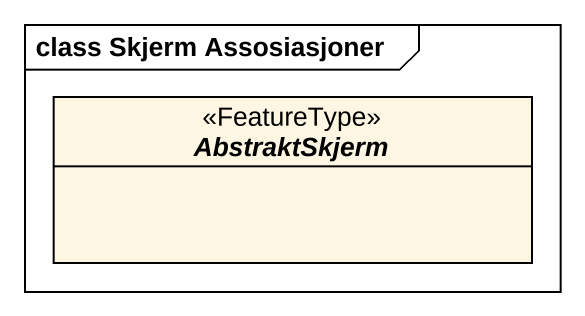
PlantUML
@startuml
mainframe class Skjerm Assosiasjoner
hide circle
hide empty members
abstract class AbstraktSkjerm <<FeatureType>>
@enduml
